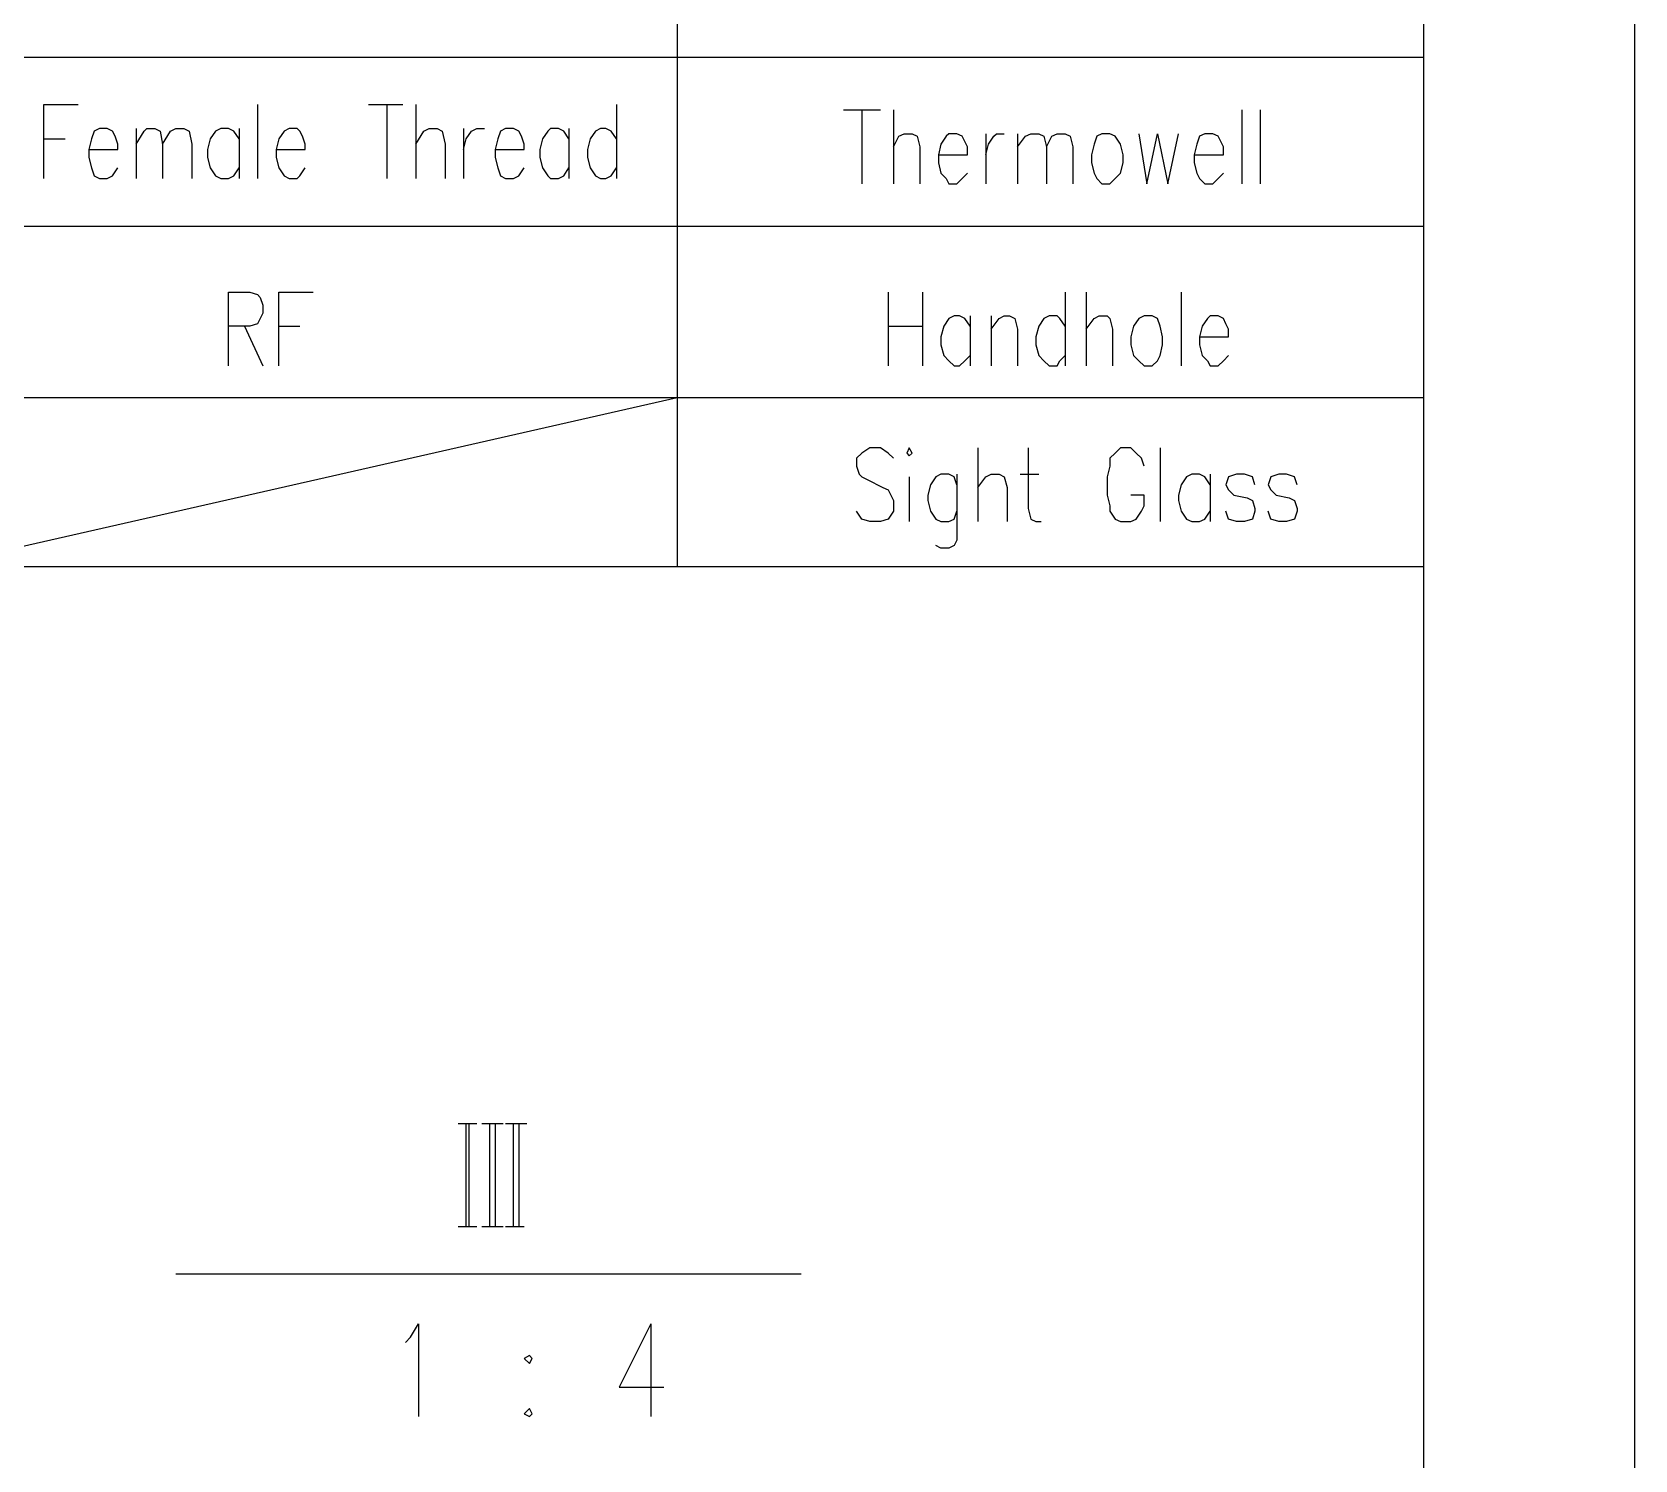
# Model space of a CAD drawing. Extents: x 0.3 to 16.2, y 0.3 to 22.9.
# Drawn here: x 14.225 to 16.25, y 14.075 to 15.878 of the extents above; entities that cross this region are included whole.
import ezdxf

# ---------------------------------------------------------------- set-up
doc = ezdxf.new("R2010")
doc.units = 0
doc.header["$MEASUREMENT"] = 0
doc.linetypes.add('AUSGEZOGEN', pattern=[0])
doc.layers.get('0').update_dxf_attribs({"linetype": 'AUSGEZOGEN'})

msp = doc.modelspace()

# ---------------------------------------------------------------- linework, layer by layer
for points in [[(0.28, 0.2867), (16.25, 0.2867), (16.25, 0.2867), (16.25, 22.8967), (16.25, 22.8967), (0.28, 22.8967), (0.28, 22.8967), (0.28, 0.2867), (0.28, 0.2867)], [(0.95, 0.5533), (15.9833, 0.5533), (15.9833, 0.5533), (15.9833, 22.63), (15.9833, 22.63), (0.95, 22.63), (0.95, 22.63), (0.95, 0.5533), (0.95, 0.5533)], [(15.04, 17.1367), (15.04, 15.2033)], [(11.1433, 15.8467), (15.9833, 15.8467)], [(14.24, 15.6933), (14.24, 15.7867), (14.24, 15.7867), (14.2833, 15.7867)], [(14.51, 15.7867), (14.51, 15.6933)], [(14.65, 15.7867), (14.6933, 15.7867)], [(14.6733, 15.7867), (14.6733, 15.6933)], [(14.71, 15.7867), (14.71, 15.6933)], [(14.9633, 15.7867), (14.9633, 15.6933)], [(15.25, 15.78), (15.2967, 15.78)], [(15.2733, 15.78), (15.2733, 15.6867)], [(15.3133, 15.78), (15.3133, 15.6867)], [(15.7533, 15.78), (15.7533, 15.6867)], [(15.7767, 15.78), (15.7767, 15.6867)], [(14.2967, 15.73), (14.3333, 15.73), (14.3333, 15.73), (14.3333, 15.7367), (14.3333, 15.7367), (14.33, 15.7467), (14.33, 15.7467), (14.3267, 15.7533), (14.3267, 15.7533), (14.32, 15.7567), (14.32, 15.7567), (14.31, 15.7567), (14.31, 15.7567), (14.3033, 15.7533), (14.3033, 15.7533), (14.3, 15.7433), (14.3, 15.7433), (14.2967, 15.73), (14.2967, 15.73), (14.2967, 15.72), (14.2967, 15.72), (14.3, 15.7067), (14.3, 15.7067), (14.3033, 15.6967), (14.3033, 15.6967), (14.31, 15.6933), (14.31, 15.6933), (14.32, 15.6933), (14.32, 15.6933), (14.3267, 15.6967), (14.3267, 15.6967), (14.3333, 15.7067)], [(14.3567, 15.7567), (14.3567, 15.6933)], [(14.3567, 15.7367), (14.3667, 15.7533), (14.3667, 15.7533), (14.37, 15.7567), (14.37, 15.7567), (14.38, 15.7567), (14.38, 15.7567), (14.3867, 15.7533), (14.3867, 15.7533), (14.39, 15.7367), (14.39, 15.7367), (14.39, 15.6933)], [(14.39, 15.7367), (14.4, 15.7533), (14.4, 15.7533), (14.4067, 15.7567), (14.4067, 15.7567), (14.4167, 15.7567), (14.4167, 15.7567), (14.4233, 15.7533), (14.4233, 15.7533), (14.4267, 15.7367), (14.4267, 15.7367), (14.4267, 15.6933)], [(14.4867, 15.7433), (14.48, 15.7533), (14.48, 15.7533), (14.4733, 15.7567), (14.4733, 15.7567), (14.4633, 15.7567), (14.4633, 15.7567), (14.4567, 15.7533), (14.4567, 15.7533), (14.45, 15.7433), (14.45, 15.7433), (14.4467, 15.73), (14.4467, 15.73), (14.4467, 15.72), (14.4467, 15.72), (14.45, 15.7067), (14.45, 15.7067), (14.4567, 15.6967), (14.4567, 15.6967), (14.4633, 15.6933), (14.4633, 15.6933), (14.4733, 15.6933), (14.4733, 15.6933), (14.48, 15.6967), (14.48, 15.6967), (14.4867, 15.7067)], [(14.4867, 15.7567), (14.4867, 15.6933)], [(14.5333, 15.73), (14.57, 15.73), (14.57, 15.73), (14.57, 15.7367), (14.57, 15.7367), (14.5667, 15.7467), (14.5667, 15.7467), (14.5633, 15.7533), (14.5633, 15.7533), (14.56, 15.7567), (14.56, 15.7567), (14.55, 15.7567), (14.55, 15.7567), (14.5433, 15.7533), (14.5433, 15.7533), (14.5367, 15.7433), (14.5367, 15.7433), (14.5333, 15.73), (14.5333, 15.73), (14.5333, 15.72), (14.5333, 15.72), (14.5367, 15.7067), (14.5367, 15.7067), (14.5433, 15.6967), (14.5433, 15.6967), (14.55, 15.6933), (14.55, 15.6933), (14.56, 15.6933), (14.56, 15.6933), (14.5633, 15.6967), (14.5633, 15.6967), (14.57, 15.7067)], [(14.71, 15.7367), (14.72, 15.7533), (14.72, 15.7533), (14.7267, 15.7567), (14.7267, 15.7567), (14.7367, 15.7567), (14.7367, 15.7567), (14.7433, 15.7533), (14.7433, 15.7533), (14.7467, 15.7367), (14.7467, 15.7367), (14.7467, 15.6933)], [(14.77, 15.7567), (14.77, 15.6933)], [(14.77, 15.73), (14.7733, 15.7433), (14.7733, 15.7433), (14.78, 15.7533), (14.78, 15.7533), (14.7867, 15.7567), (14.7867, 15.7567), (14.7967, 15.7567)], [(14.81, 15.73), (14.8467, 15.73), (14.8467, 15.73), (14.8467, 15.7367), (14.8467, 15.7367), (14.8433, 15.7467), (14.8433, 15.7467), (14.84, 15.7533), (14.84, 15.7533), (14.8333, 15.7567), (14.8333, 15.7567), (14.8233, 15.7567), (14.8233, 15.7567), (14.8167, 15.7533), (14.8167, 15.7533), (14.8133, 15.7433), (14.8133, 15.7433), (14.81, 15.73), (14.81, 15.73), (14.81, 15.72), (14.81, 15.72), (14.8133, 15.7067), (14.8133, 15.7067), (14.8167, 15.6967), (14.8167, 15.6967), (14.8233, 15.6933), (14.8233, 15.6933), (14.8333, 15.6933), (14.8333, 15.6933), (14.84, 15.6967), (14.84, 15.6967), (14.8467, 15.7067)], [(14.9033, 15.7433), (14.8967, 15.7533), (14.8967, 15.7533), (14.89, 15.7567), (14.89, 15.7567), (14.88, 15.7567), (14.88, 15.7567), (14.8767, 15.7533), (14.8767, 15.7533), (14.87, 15.7433), (14.87, 15.7433), (14.8667, 15.73), (14.8667, 15.73), (14.8667, 15.72), (14.8667, 15.72), (14.87, 15.7067), (14.87, 15.7067), (14.8767, 15.6967), (14.8767, 15.6967), (14.88, 15.6933), (14.88, 15.6933), (14.89, 15.6933), (14.89, 15.6933), (14.8967, 15.6967), (14.8967, 15.6967), (14.9033, 15.7067)], [(14.9033, 15.7567), (14.9033, 15.6933)], [(14.9633, 15.7433), (14.9567, 15.7533), (14.9567, 15.7533), (14.95, 15.7567), (14.95, 15.7567), (14.9433, 15.7567), (14.9433, 15.7567), (14.9367, 15.7533), (14.9367, 15.7533), (14.93, 15.7433), (14.93, 15.7433), (14.9267, 15.73), (14.9267, 15.73), (14.9267, 15.72), (14.9267, 15.72), (14.93, 15.7067), (14.93, 15.7067), (14.9367, 15.6967), (14.9367, 15.6967), (14.9433, 15.6933), (14.9433, 15.6933), (14.95, 15.6933), (14.95, 15.6933), (14.9567, 15.6967), (14.9567, 15.6967), (14.9633, 15.7067)], [(14.24, 15.7433), (14.2667, 15.7433)], [(15.3133, 15.7333), (15.32, 15.7467), (15.32, 15.7467), (15.3267, 15.75), (15.3267, 15.75), (15.3367, 15.75), (15.3367, 15.75), (15.3433, 15.7467), (15.3433, 15.7467), (15.3467, 15.7333), (15.3467, 15.7333), (15.3467, 15.6867)], [(15.37, 15.7233), (15.4067, 15.7233), (15.4067, 15.7233), (15.4067, 15.7333), (15.4067, 15.7333), (15.4033, 15.74), (15.4033, 15.74), (15.4, 15.7467), (15.4, 15.7467), (15.3933, 15.75), (15.3933, 15.75), (15.3833, 15.75), (15.3833, 15.75), (15.38, 15.7467), (15.38, 15.7467), (15.3733, 15.7367), (15.3733, 15.7367), (15.37, 15.7233), (15.37, 15.7233), (15.37, 15.7133), (15.37, 15.7133), (15.3733, 15.7), (15.3733, 15.7), (15.38, 15.6933), (15.38, 15.6933), (15.3833, 15.6867), (15.3833, 15.6867), (15.3933, 15.6867), (15.3933, 15.6867), (15.4, 15.6933), (15.4, 15.6933), (15.4067, 15.7)], [(15.43, 15.75), (15.43, 15.6867)], [(15.43, 15.7233), (15.4333, 15.7367), (15.4333, 15.7367), (15.44, 15.7467), (15.44, 15.7467), (15.4433, 15.75), (15.4433, 15.75), (15.4533, 15.75)], [(15.47, 15.75), (15.47, 15.6867)], [(15.47, 15.7333), (15.48, 15.7467), (15.48, 15.7467), (15.4867, 15.75), (15.4867, 15.75), (15.4967, 15.75), (15.4967, 15.75), (15.5033, 15.7467), (15.5033, 15.7467), (15.5067, 15.7333), (15.5067, 15.7333), (15.5067, 15.6867)], [(15.5067, 15.7333), (15.5133, 15.7467), (15.5133, 15.7467), (15.52, 15.75), (15.52, 15.75), (15.53, 15.75), (15.53, 15.75), (15.5367, 15.7467), (15.5367, 15.7467), (15.54, 15.7333), (15.54, 15.7333), (15.54, 15.6867)], [(15.5767, 15.75), (15.57, 15.7467), (15.57, 15.7467), (15.5667, 15.7367), (15.5667, 15.7367), (15.5633, 15.7233), (15.5633, 15.7233), (15.5633, 15.7133), (15.5633, 15.7133), (15.5667, 15.7), (15.5667, 15.7), (15.57, 15.6933), (15.57, 15.6933), (15.5767, 15.6867), (15.5767, 15.6867), (15.5867, 15.6867), (15.5867, 15.6867), (15.5933, 15.6933), (15.5933, 15.6933), (15.6, 15.7), (15.6, 15.7), (15.6033, 15.7133), (15.6033, 15.7133), (15.6033, 15.7233), (15.6033, 15.7233), (15.6, 15.7367), (15.6, 15.7367), (15.5933, 15.7467), (15.5933, 15.7467), (15.5867, 15.75), (15.5867, 15.75), (15.5767, 15.75), (15.5767, 15.75)], [(15.6233, 15.75), (15.6333, 15.6867), (15.6333, 15.6867), (15.6467, 15.75), (15.6467, 15.75), (15.66, 15.6867), (15.66, 15.6867), (15.6733, 15.75)], [(15.6933, 15.7233), (15.73, 15.7233), (15.73, 15.7233), (15.73, 15.7333), (15.73, 15.7333), (15.7267, 15.74), (15.7267, 15.74), (15.7233, 15.7467), (15.7233, 15.7467), (15.7167, 15.75), (15.7167, 15.75), (15.7067, 15.75), (15.7067, 15.75), (15.7, 15.7467), (15.7, 15.7467), (15.6967, 15.7367), (15.6967, 15.7367), (15.6933, 15.7233), (15.6933, 15.7233), (15.6933, 15.7133), (15.6933, 15.7133), (15.6967, 15.7), (15.6967, 15.7), (15.7, 15.6933), (15.7, 15.6933), (15.7067, 15.6867), (15.7067, 15.6867), (15.7167, 15.6867), (15.7167, 15.6867), (15.7233, 15.6933), (15.7233, 15.6933), (15.73, 15.7)], [(11.1433, 15.6333), (15.9833, 15.6333)], [(14.4733, 15.4567), (14.4733, 15.55), (14.4733, 15.55), (14.5, 15.55), (14.5, 15.55), (14.51, 15.5467), (14.51, 15.5467), (14.5133, 15.5433), (14.5133, 15.5433), (14.5167, 15.5333), (14.5167, 15.5333), (14.5167, 15.5233), (14.5167, 15.5233), (14.5133, 15.5167), (14.5133, 15.5167), (14.51, 15.51), (14.51, 15.51), (14.5, 15.5067), (14.5, 15.5067), (14.4733, 15.5067)], [(14.5367, 15.4567), (14.5367, 15.55), (14.5367, 15.55), (14.58, 15.55)], [(15.3067, 15.55), (15.3067, 15.4567)], [(15.35, 15.55), (15.35, 15.4567)], [(15.53, 15.55), (15.53, 15.4567)], [(15.5567, 15.55), (15.5567, 15.4567)], [(15.6767, 15.55), (15.6767, 15.4567)], [(15.41, 15.5067), (15.4033, 15.5167), (15.4033, 15.5167), (15.3967, 15.52), (15.3967, 15.52), (15.39, 15.52), (15.39, 15.52), (15.3833, 15.5167), (15.3833, 15.5167), (15.3767, 15.5067), (15.3767, 15.5067), (15.3733, 15.4933), (15.3733, 15.4933), (15.3733, 15.4833), (15.3733, 15.4833), (15.3767, 15.47), (15.3767, 15.47), (15.3833, 15.4633), (15.3833, 15.4633), (15.39, 15.4567), (15.39, 15.4567), (15.3967, 15.4567), (15.3967, 15.4567), (15.4033, 15.4633), (15.4033, 15.4633), (15.41, 15.47)], [(15.41, 15.52), (15.41, 15.4567)], [(15.4367, 15.52), (15.4367, 15.4567)], [(15.4367, 15.5033), (15.4467, 15.5167), (15.4467, 15.5167), (15.4533, 15.52), (15.4533, 15.52), (15.46, 15.52), (15.46, 15.52), (15.4667, 15.5167), (15.4667, 15.5167), (15.47, 15.5033), (15.47, 15.5033), (15.47, 15.4567)], [(15.53, 15.5067), (15.5233, 15.5167), (15.5233, 15.5167), (15.52, 15.52), (15.52, 15.52), (15.51, 15.52), (15.51, 15.52), (15.5033, 15.5167), (15.5033, 15.5167), (15.4967, 15.5067), (15.4967, 15.5067), (15.4933, 15.4933), (15.4933, 15.4933), (15.4933, 15.4833), (15.4933, 15.4833), (15.4967, 15.47), (15.4967, 15.47), (15.5033, 15.4633), (15.5033, 15.4633), (15.51, 15.4567), (15.51, 15.4567), (15.52, 15.4567), (15.52, 15.4567), (15.5233, 15.4633), (15.5233, 15.4633), (15.53, 15.47)], [(15.5567, 15.5033), (15.5667, 15.5167), (15.5667, 15.5167), (15.5733, 15.52), (15.5733, 15.52), (15.5833, 15.52), (15.5833, 15.52), (15.5867, 15.5167), (15.5867, 15.5167), (15.59, 15.5033), (15.59, 15.5033), (15.59, 15.4567)], [(15.63, 15.52), (15.6233, 15.5167), (15.6233, 15.5167), (15.6167, 15.5067), (15.6167, 15.5067), (15.6133, 15.4933), (15.6133, 15.4933), (15.6133, 15.4833), (15.6133, 15.4833), (15.6167, 15.47), (15.6167, 15.47), (15.6233, 15.4633), (15.6233, 15.4633), (15.63, 15.4567), (15.63, 15.4567), (15.64, 15.4567), (15.64, 15.4567), (15.6467, 15.4633), (15.6467, 15.4633), (15.65, 15.47), (15.65, 15.47), (15.6533, 15.4833), (15.6533, 15.4833), (15.6533, 15.4933), (15.6533, 15.4933), (15.65, 15.5067), (15.65, 15.5067), (15.6467, 15.5167), (15.6467, 15.5167), (15.64, 15.52), (15.64, 15.52), (15.63, 15.52), (15.63, 15.52)], [(15.7, 15.4933), (15.7367, 15.4933), (15.7367, 15.4933), (15.7367, 15.5033), (15.7367, 15.5033), (15.7333, 15.51), (15.7333, 15.51), (15.73, 15.5167), (15.73, 15.5167), (15.7233, 15.52), (15.7233, 15.52), (15.7133, 15.52), (15.7133, 15.52), (15.71, 15.5167), (15.71, 15.5167), (15.7033, 15.5067), (15.7033, 15.5067), (15.7, 15.4933), (15.7, 15.4933), (15.7, 15.4833), (15.7, 15.4833), (15.7033, 15.47), (15.7033, 15.47), (15.71, 15.4633), (15.71, 15.4633), (15.7133, 15.4567), (15.7133, 15.4567), (15.7233, 15.4567), (15.7233, 15.4567), (15.73, 15.4633), (15.73, 15.4633), (15.7367, 15.47)], [(14.4933, 15.5067), (14.5167, 15.4567)], [(14.5367, 15.5067), (14.5633, 15.5067)], [(15.3067, 15.5067), (15.35, 15.5067)], [(11.1433, 15.4167), (15.9833, 15.4167)], [(14.1, 15.2033), (15.04, 15.4167)], [(15.3133, 15.34), (15.3067, 15.3467), (15.3067, 15.3467), (15.2967, 15.3533), (15.2967, 15.3533), (15.2833, 15.3533), (15.2833, 15.3533), (15.2733, 15.3467), (15.2733, 15.3467), (15.2667, 15.34), (15.2667, 15.34), (15.2667, 15.33), (15.2667, 15.33), (15.27, 15.32), (15.27, 15.32), (15.2733, 15.3167), (15.2733, 15.3167), (15.28, 15.3133), (15.28, 15.3133), (15.3, 15.3033), (15.3, 15.3033), (15.3067, 15.3), (15.3067, 15.3), (15.31, 15.2933), (15.31, 15.2933), (15.3133, 15.2867), (15.3133, 15.2867), (15.3133, 15.2733), (15.3133, 15.2733), (15.3067, 15.2633), (15.3067, 15.2633), (15.2967, 15.26), (15.2967, 15.26), (15.2833, 15.26), (15.2833, 15.26), (15.2733, 15.2633), (15.2733, 15.2633), (15.2667, 15.2733)], [(15.33, 15.3467), (15.3333, 15.3433), (15.3333, 15.3433), (15.3367, 15.3467), (15.3367, 15.3467), (15.3333, 15.3533), (15.3333, 15.3533), (15.33, 15.3467), (15.33, 15.3467)], [(15.42, 15.3533), (15.42, 15.26)], [(15.4833, 15.3533), (15.4833, 15.2767), (15.4833, 15.2767), (15.4867, 15.2633), (15.4867, 15.2633), (15.4933, 15.26), (15.4933, 15.26), (15.5, 15.26)], [(15.63, 15.33), (15.6267, 15.34), (15.6267, 15.34), (15.62, 15.3467), (15.62, 15.3467), (15.6133, 15.3533), (15.6133, 15.3533), (15.6, 15.3533), (15.6, 15.3533), (15.5933, 15.3467), (15.5933, 15.3467), (15.5867, 15.34), (15.5867, 15.34), (15.5867, 15.33), (15.5867, 15.33), (15.5833, 15.3167), (15.5833, 15.3167), (15.5833, 15.2933), (15.5833, 15.2933), (15.5867, 15.28), (15.5867, 15.28), (15.5867, 15.2733), (15.5867, 15.2733), (15.5933, 15.2633), (15.5933, 15.2633), (15.6, 15.26), (15.6, 15.26), (15.6133, 15.26), (15.6133, 15.26), (15.62, 15.2633), (15.62, 15.2633), (15.6267, 15.2733), (15.6267, 15.2733), (15.63, 15.28), (15.63, 15.28), (15.63, 15.2933), (15.63, 15.2933), (15.6133, 15.2933)], [(15.65, 15.3533), (15.65, 15.26)], [(15.3333, 15.3167), (15.3333, 15.26)], [(15.3933, 15.3067), (15.39, 15.3167), (15.39, 15.3167), (15.3833, 15.32), (15.3833, 15.32), (15.3733, 15.32), (15.3733, 15.32), (15.3667, 15.3167), (15.3667, 15.3167), (15.36, 15.3067), (15.36, 15.3067), (15.3567, 15.2933), (15.3567, 15.2933), (15.3567, 15.2867), (15.3567, 15.2867), (15.36, 15.2733), (15.36, 15.2733), (15.3667, 15.2633), (15.3667, 15.2633), (15.3733, 15.26), (15.3733, 15.26), (15.3833, 15.26), (15.3833, 15.26), (15.39, 15.2633), (15.39, 15.2633), (15.3933, 15.2733)], [(15.3933, 15.32), (15.3933, 15.2367), (15.3933, 15.2367), (15.39, 15.23), (15.39, 15.23), (15.3833, 15.2267), (15.3833, 15.2267), (15.3733, 15.2267), (15.3733, 15.2267), (15.3667, 15.23)], [(15.42, 15.3033), (15.43, 15.3167), (15.43, 15.3167), (15.4367, 15.32), (15.4367, 15.32), (15.4467, 15.32), (15.4467, 15.32), (15.4533, 15.3167), (15.4533, 15.3167), (15.4567, 15.3033), (15.4567, 15.3033), (15.4567, 15.26)], [(15.4733, 15.32), (15.4967, 15.32)], [(15.7133, 15.3067), (15.7067, 15.3167), (15.7067, 15.3167), (15.7, 15.32), (15.7, 15.32), (15.69, 15.32), (15.69, 15.32), (15.6833, 15.3167), (15.6833, 15.3167), (15.6767, 15.3067), (15.6767, 15.3067), (15.6733, 15.2933), (15.6733, 15.2933), (15.6733, 15.2867), (15.6733, 15.2867), (15.6767, 15.2733), (15.6767, 15.2733), (15.6833, 15.2633), (15.6833, 15.2633), (15.69, 15.26), (15.69, 15.26), (15.7, 15.26), (15.7, 15.26), (15.7067, 15.2633), (15.7067, 15.2633), (15.7133, 15.2733)], [(15.7133, 15.32), (15.7133, 15.26)], [(15.77, 15.3067), (15.7667, 15.3167), (15.7667, 15.3167), (15.7567, 15.32), (15.7567, 15.32), (15.7467, 15.32), (15.7467, 15.32), (15.7367, 15.3167), (15.7367, 15.3167), (15.7333, 15.3067), (15.7333, 15.3067), (15.7367, 15.3), (15.7367, 15.3), (15.7433, 15.2933), (15.7433, 15.2933), (15.76, 15.29), (15.76, 15.29), (15.7667, 15.2867), (15.7667, 15.2867), (15.77, 15.2767), (15.77, 15.2767), (15.77, 15.2733), (15.77, 15.2733), (15.7667, 15.2633), (15.7667, 15.2633), (15.7567, 15.26), (15.7567, 15.26), (15.7467, 15.26), (15.7467, 15.26), (15.7367, 15.2633), (15.7367, 15.2633), (15.7333, 15.2733)], [(15.8233, 15.3067), (15.82, 15.3167), (15.82, 15.3167), (15.81, 15.32), (15.81, 15.32), (15.8, 15.32), (15.8, 15.32), (15.79, 15.3167), (15.79, 15.3167), (15.7867, 15.3067), (15.7867, 15.3067), (15.79, 15.3), (15.79, 15.3), (15.7967, 15.2933), (15.7967, 15.2933), (15.8133, 15.29), (15.8133, 15.29), (15.82, 15.2867), (15.82, 15.2867), (15.8233, 15.2767), (15.8233, 15.2767), (15.8233, 15.2733), (15.8233, 15.2733), (15.82, 15.2633), (15.82, 15.2633), (15.81, 15.26), (15.81, 15.26), (15.8, 15.26), (15.8, 15.26), (15.79, 15.2633), (15.79, 15.2633), (15.7867, 15.2733)], [(11.1433, 15.2033), (15.9833, 15.2033)], [(11.1433, 15.2033), (15.9833, 15.2033)], [(14.7633, 14.5), (14.7867, 14.5)], [(14.7733, 14.37), (14.7733, 14.5)], [(14.7767, 14.5), (14.7767, 14.37)], [(14.7933, 14.5), (14.82, 14.5)], [(14.8033, 14.37), (14.8033, 14.5)], [(14.81, 14.5), (14.81, 14.37)], [(14.8233, 14.5), (14.85, 14.5)], [(14.8333, 14.37), (14.8333, 14.5)], [(14.84, 14.5), (14.84, 14.37)], [(14.7633, 14.37), (14.7867, 14.37)], [(14.7933, 14.37), (14.82, 14.37)], [(14.8233, 14.37), (14.8467, 14.37)], [(14.4067, 14.31), (15.1967, 14.31)], [(14.6967, 14.2233), (14.7033, 14.23), (14.7033, 14.23), (14.7133, 14.2467), (14.7133, 14.2467), (14.7133, 14.13)], [(15.0067, 14.2467), (14.9667, 14.1667), (14.9667, 14.1667), (15.0233, 14.1667)], [(15.0067, 14.2467), (15.0067, 14.13)], [(14.8533, 14.2067), (14.8467, 14.2033), (14.8467, 14.2033), (14.8533, 14.1967), (14.8533, 14.1967), (14.8567, 14.2033), (14.8567, 14.2033), (14.8533, 14.2067), (14.8533, 14.2067)], [(14.8533, 14.14), (14.8467, 14.1333), (14.8467, 14.1333), (14.8533, 14.13), (14.8533, 14.13), (14.8567, 14.1333), (14.8567, 14.1333), (14.8533, 14.14), (14.8533, 14.14)]]:
    msp.add_lwpolyline(points)

doc.saveas('drawing.dxf')
